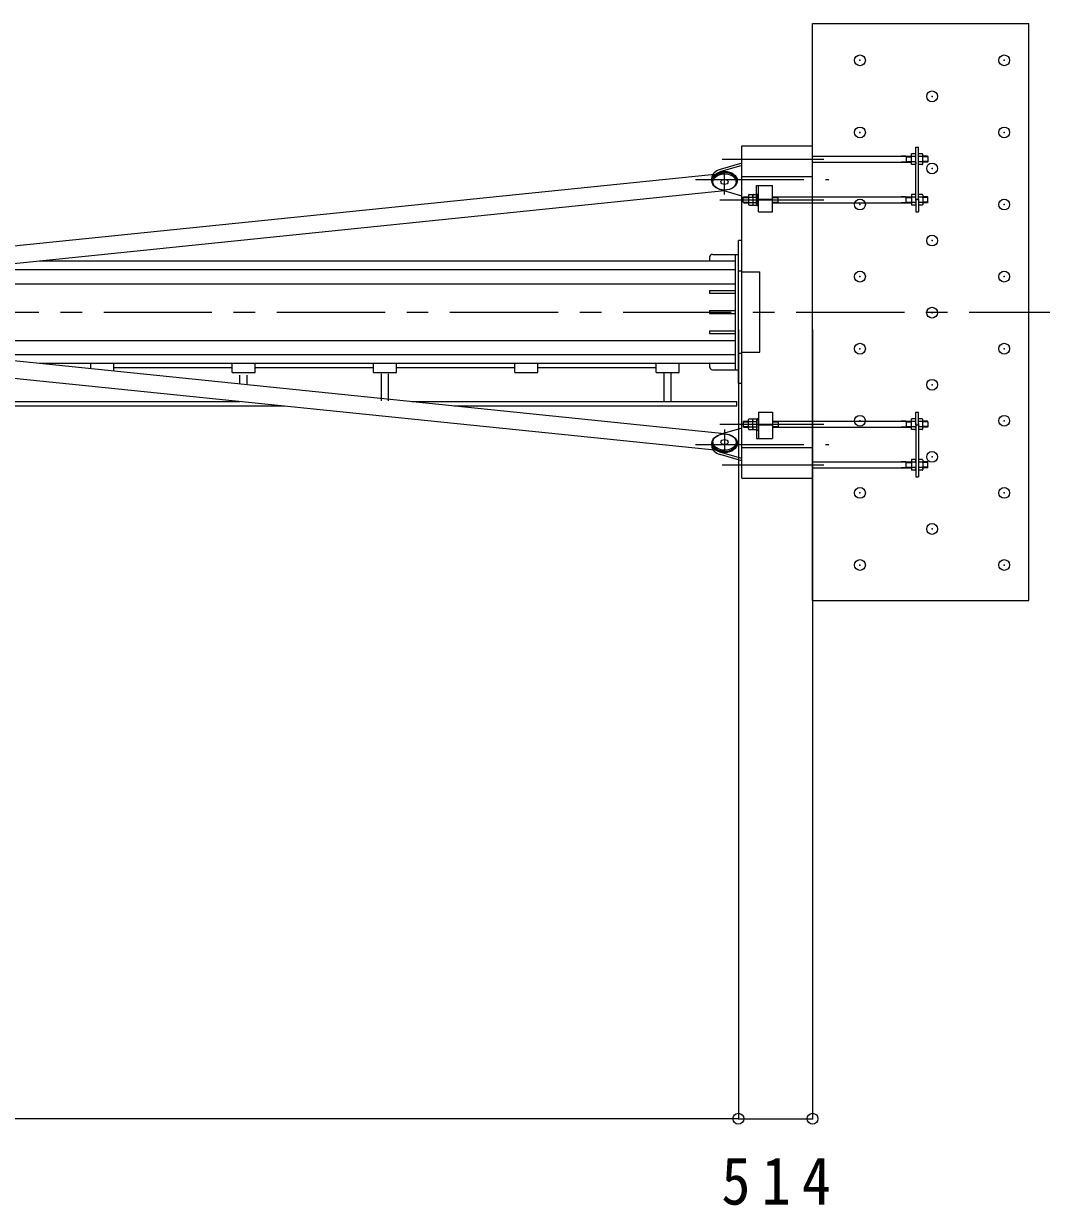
# Model space of a CAD drawing. Units: millimetres, scale not verified. Extents: x -30700 to 29919, y -306531 to 293469.
# Drawn here: x 17274 to 24329, y -10592 to -2397 of the extents above; entities that cross this region are included whole.
import ezdxf

# ---------------------------------------------------------------- set-up
doc = ezdxf.new("R2010")
doc.units = ezdxf.units.MM
doc.header["$LTSCALE"] = 150
doc.header["$PDMODE"] = 32
doc.header["$PDSIZE"] = 75
doc.linetypes.add('CHAIN1', pattern=[8, 5, -1, 1, -1])
doc.layers.add('1-1', color=7, linetype='Continuous', lineweight=18)
doc.layers.add('1-2', color=7, linetype='Continuous', lineweight=18)
doc.styles.add('ＭＳ ゴシック', font='')
doc.styles.get('ＭＳ ゴシック').set_extended_font_data('MS Gothic')

msp = doc.modelspace()

# ---------------------------------------------------------------- linework, layer by layer
at = {"layer": '1-1', "color": 6}
for p, q in [((22743.2, -6396.6), (22743.2, -2396.6)), ((22743.2, -2396.6), (24243.2, -2396.6))]:
    msp.add_line(p, q, dxfattribs=at)
at = {"layer": '1-1'}
for p, q in [((22743.2, -5549.2), (22743.2, -3244)), ((23458.2, -3252.8), (23477.3, -3252.8)), ((23458.2, -3623.2), (23458.2, -3252.8)), ((23477.3, -3623.2), (23477.3, -3252.8)), ((22743.2, -3315.5), (23428.2, -3315.5)), ((22743.2, -3357.5), (23428.2, -3357.5)), ((23389.7, -3357.5), (23357.3, -3357.5)), ((23389.7, -3315.5), (23357.4, -3315.5)), ((23393.2, -3319), (23389.7, -3315.5)), ((23393.2, -3354), (23389.7, -3357.5)), ((23393.2, -3319), (23393.2, -3354)), ((23393.2, -3320.5), (23427.3, -3320.5)), ((23393.2, -3352.5), (23427.3, -3352.5)), ((23428.2, -3374), (23428.2, -3299)), ((23453.3, -3317.5), (23428.2, -3317.5)), ((23453.3, -3299), (23428.5, -3299)), ((23453.3, -3355.5), (23428.5, -3355.5)), ((23458.2, -3312.5), (23458.2, -3304)), ((23502.3, -3299), (23477.3, -3299)), ((23502.3, -3317.5), (23477.5, -3317.5)), ((23502.3, -3355.5), (23477.5, -3355.5)), ((23507.2, -3312.5), (23507.2, -3304)), ((23507.2, -3369), (23507.2, -3312.4)), ((23507.2, -3350.5), (23507.2, -3322.5)), ((23539.7, -3352.5), (23507.3, -3352.5)), ((23539.7, -3357.5), (23507.3, -3357.5)), ((23539.7, -3315.5), (23507.4, -3315.5)), ((23539.7, -3320.5), (23507.4, -3320.5)), ((23543.2, -3319), (23539.7, -3315.5)), ((23543.2, -3354), (23539.7, -3357.5)), ((23543.2, -3319), (23543.2, -3354)), ((16579.4, -4002.7), (22133.2, -3434.1)), ((22252.4, -3380.9), (22100.4, -3425.5)), ((22252.4, -3363.5), (22102.1, -3408.4)), ((23453.3, -3374), (23428.5, -3374)), ((23458.2, -3360.5), (23458.2, -3369)), ((23502.3, -3374), (23477.3, -3374)), ((22044.7, -3485.9), (22044.7, -3469)), ((22053.2, -3494.4), (22053.2, -3481.3)), ((22213.2, -3494.4), (22213.2, -3482.2)), ((22253.2, -3456), (22743.2, -3456)), ((22368.2, -3702), (22368.2, -3519.7)), ((22465.2, -3702), (22465.2, -3519.7)), ((16669.2, -4114.2), (22133.1, -3554.7)), ((22252.4, -3592.3), (22099.6, -3546.1)), ((22263.2, -3600.9), (22266.8, -3597.3)), ((22263.2, -3635.8), (22263.2, -3600.9)), ((22266.8, -3597.3), (22299.2, -3597.3)), ((22266.8, -3602.3), (22299.2, -3602.3)), ((22299.2, -3585.8), (22299.2, -3642.4)), ((22299.2, -3604.3), (22299.2, -3632.3)), ((22304.2, -3580.8), (22329.2, -3580.8)), ((22304.2, -3599.3), (22329, -3599.3)), ((22329.2, -3580.8), (22329.2, -3655.8)), ((22329.2, -3594.3), (22329.2, -3585.8)), ((22334.2, -3580.8), (22358.9, -3580.8)), ((22334.2, -3599.3), (22358.9, -3599.3)), ((22359.2, -3578.3), (22367.9, -3578.3)), ((22464.8, -3602.3), (22502, -3602.3)), ((22466.2, -3597.3), (22741.1, -3597.3)), ((22466.2, -3597.3), (23428.2, -3597.3)), ((22505.2, -3600.9), (22508.8, -3597.3)), ((22505.2, -3635.8), (22505.2, -3600.9)), ((23389.7, -3597.3), (23357.3, -3597.3)), ((23393.2, -3600.9), (23389.7, -3597.3)), ((23393.2, -3635.8), (23393.2, -3600.9)), ((23393.2, -3602.3), (23427.3, -3602.3)), ((23428.2, -3580.8), (23428.2, -3655.8)), ((23453.3, -3580.8), (23428.5, -3580.8)), ((23453.3, -3599.3), (23428.5, -3599.3)), ((23458.2, -3594.3), (23458.2, -3585.8)), ((23502.3, -3580.8), (23477.3, -3580.8)), ((23502.3, -3599.3), (23477.5, -3599.3)), ((23507.2, -3585.8), (23507.2, -3642.4)), ((23507.2, -3604.3), (23507.2, -3632.3)), ((23539.7, -3597.3), (23507.3, -3597.3)), ((23539.7, -3602.3), (23507.3, -3602.3)), ((23543.2, -3600.9), (23539.7, -3597.3)), ((23543.2, -3635.8), (23543.2, -3600.9)), ((22263.2, -3635.8), (22266.8, -3639.3)), ((22266.8, -3634.3), (22299.1, -3634.3)), ((22266.8, -3639.3), (22299.1, -3639.3)), ((22299.2, -3642.3), (22299.2, -3650.8)), ((22304.2, -3637.3), (22329, -3637.3)), ((22304.2, -3655.8), (22329.2, -3655.8)), ((22329.2, -3642.3), (22329.2, -3650.8)), ((22334.2, -3637.3), (22359.3, -3637.3)), ((22334.2, -3655.8), (22358.9, -3655.8)), ((22355.2, -3648.7), (22368.2, -3648.7)), ((22368.4, -3613.8), (22465.2, -3613.8)), ((22466.2, -3639.3), (22741.1, -3639.3)), ((22466.2, -3639.3), (23428.2, -3639.3)), ((22467.7, -3634.3), (22503.9, -3634.3)), ((22505.2, -3635.8), (22508.8, -3639.3)), ((23389.7, -3639.3), (23357.4, -3639.3)), ((23393.2, -3635.8), (23389.7, -3639.3)), ((23393.2, -3634.3), (23427.3, -3634.3)), ((23453.3, -3637.3), (23428.2, -3637.3)), ((23453.3, -3655.8), (23428.5, -3655.8)), ((23458.2, -3613.8), (23458.2, -3702.1)), ((23458.2, -3642.3), (23458.2, -3650.8)), ((23502.3, -3655.8), (23477.3, -3655.8)), ((23502.3, -3637.3), (23477.5, -3637.3)), ((23507.2, -3642.3), (23507.2, -3650.8)), ((23539.7, -3634.3), (23507.4, -3634.3)), ((23539.7, -3639.3), (23507.4, -3639.3)), ((23543.2, -3635.8), (23539.7, -3639.3)), ((22368.2, -3702), (22465.2, -3702)), ((23458.2, -3702.1), (23477.3, -3702.1)), ((22254.5, -3901.6), (22229.2, -3901.6)), ((22229.2, -4891.6), (22229.2, -3901.6)), ((22051.3, -3996.6), (22229.2, -3996.6)), ((22210.2, -4796.6), (22210.2, -3996.6)), ((22210.2, -4796.6), (22210.2, -3996.6)), ((17383.7, -4041), (22204.8, -4041)), ((17383.7, -4041), (22208.1, -4041)), ((22029.2, -4016.6), (22029.2, -4042.3)), ((16791.8, -4101.6), (22210.1, -4101.6)), ((22228.7, -4111.8), (22252.3, -4111.8)), ((22254, -4118.8), (22378.2, -4118.8)), ((22378.2, -4674.6), (22378.2, -4118.8)), ((22210.1, -4202.4), (16369.4, -4202.4)), ((22029.2, -4246.6), (22029.2, -4266.6)), ((22029.2, -4246.6), (22209.1, -4246.6)), ((22029.2, -4266.6), (22209.8, -4266.6)), ((22029.2, -4386.6), (22029.2, -4406.6)), ((22029.2, -4386.6), (22209.8, -4386.6)), ((22029.2, -4406.6), (22210.5, -4406.6)), ((22029.2, -4526.6), (22029.2, -4546.6)), ((22029.2, -4526.6), (22210.3, -4526.6)), ((22029.2, -4546.6), (22209.8, -4546.6)), ((22210.1, -4596.5), (16369.4, -4596.5)), ((16669.2, -4679.1), (22133.1, -5238.5)), ((16791.8, -4691.6), (22210.1, -4691.6)), ((17383.7, -4752.2), (22210.1, -4752.2)), ((17383.7, -4752.2), (22204.8, -4752.2)), ((22029.2, -4752.3), (22029.2, -4776.6)), ((22229.4, -4681.6), (22253.2, -4681.6)), ((22253.2, -4674.6), (22378.2, -4674.6)), ((16579.4, -4790.5), (22133.2, -5359.1)), ((17739.2, -4788.6), (17739.2, -4753.9)), ((17899.2, -4805), (17899.2, -4753.9)), ((17899.4, -4782.2), (18717.7, -4782.2)), ((18719.2, -4816.6), (18719.2, -4753.9)), ((18719.2, -4816.6), (18879.2, -4816.6)), ((18774.2, -4894.6), (18774.2, -4834.2)), ((18824.2, -4899.7), (18824.2, -4834.2)), ((18876.2, -4782.2), (19698.6, -4782.2)), ((18879.2, -4816.6), (18879.2, -4753.9)), ((19699.2, -4816.6), (19699.2, -4753.9)), ((19699.2, -4816.6), (19699.2, -4753.9)), ((19699.2, -4816.6), (19859.2, -4816.6)), ((19699.2, -4816.6), (19859.2, -4816.6)), ((19754.2, -5011.9), (19754.2, -4824.9)), ((19804.2, -5011.9), (19804.2, -4824.9)), ((19855.3, -4782.2), (20678.3, -4782.2)), ((19859.2, -4816.6), (19859.2, -4753.9)), ((19859.2, -4816.6), (19859.2, -4753.9)), ((19860.9, -4782.2), (20675.8, -4782.2)), ((20679.2, -4816.6), (20679.2, -4753.9)), ((20679.2, -4816.6), (20679.2, -4753.9)), ((20679.2, -4816.6), (20839.2, -4816.6)), ((20679.2, -4816.6), (20839.2, -4816.6)), ((20839.2, -4816.6), (20839.2, -4753.9)), ((20839.2, -4816.6), (20839.2, -4753.9)), ((20839.4, -4782.2), (21657.7, -4782.2)), ((20850.8, -4782.2), (21658.1, -4782.2)), ((21659.2, -4816.6), (21659.2, -4753.9)), ((21659.2, -4816.6), (21659.2, -4753.9)), ((21659.2, -4816.6), (21819.2, -4816.6)), ((21659.2, -4816.6), (21819.2, -4816.6)), ((21714.3, -5011.9), (21714.3, -4818.9)), ((21764.2, -5011.9), (21764.2, -4822.2)), ((21819.2, -4816.6), (21819.2, -4753.9)), ((21819.2, -4816.6), (21819.2, -4753.9)), ((22254.5, -4891.6), (22229.2, -4891.6)), ((16359.2, -5016.6), (18774.2, -5016.6)), ((16359.2, -5046.6), (19080.9, -5046.6)), ((19966, -5016.6), (22219.2, -5016.6)), ((20259.1, -5046.6), (22219.2, -5046.6)), ((22219.2, -5046.6), (22219.2, -5016.6)), ((22263.2, -5157.4), (22266.8, -5153.9)), ((22263.2, -5157.4), (22263.2, -5192.4)), ((22266.8, -5153.9), (22299.1, -5153.9)), ((22266.8, -5158.9), (22299.1, -5158.9)), ((22299.2, -5150.9), (22299.2, -5142.4)), ((22299.2, -5207.4), (22299.2, -5150.8)), ((22299.2, -5188.9), (22299.2, -5160.9)), ((22304.2, -5137.4), (22329.2, -5137.4)), ((22304.2, -5155.9), (22329, -5155.9)), ((22329.2, -5212.4), (22329.2, -5137.4)), ((22329.2, -5150.9), (22329.2, -5142.4)), ((22334.2, -5137.4), (22358.9, -5137.4)), ((22334.2, -5155.9), (22359.3, -5155.9)), ((22355.2, -5144.6), (22368.2, -5144.6)), ((22368.2, -5091.2), (22368.2, -5273.6)), ((22368.2, -5091.2), (22465.2, -5091.2)), ((22465.2, -5091.2), (22465.2, -5273.6)), ((22466.2, -5153.9), (23428.2, -5153.9)), ((22467.7, -5158.9), (22503.9, -5158.9)), ((22505.2, -5157.4), (22508.8, -5153.9)), ((22505.2, -5157.4), (22505.2, -5192.4)), ((23389.7, -5153.9), (23357.4, -5153.9)), ((23393.2, -5157.4), (23389.7, -5153.9)), ((23393.2, -5157.4), (23393.2, -5192.4)), ((23393.2, -5158.9), (23427.3, -5158.9)), ((23428.2, -5212.4), (23428.2, -5137.4)), ((23453.3, -5155.9), (23428.2, -5155.9)), ((23453.3, -5137.4), (23428.5, -5137.4)), ((23458.2, -5179.4), (23458.2, -5091.2)), ((23458.2, -5091.2), (23477.3, -5091.2)), ((23458.2, -5150.9), (23458.2, -5142.4)), ((23502.3, -5137.4), (23477.3, -5137.4)), ((23502.3, -5155.9), (23477.5, -5155.9)), ((23507.2, -5150.9), (23507.2, -5142.4)), ((23507.2, -5207.4), (23507.2, -5150.8)), ((23507.2, -5188.9), (23507.2, -5160.9)), ((23539.7, -5153.9), (23507.4, -5153.9)), ((23539.7, -5158.9), (23507.4, -5158.9)), ((23543.2, -5157.4), (23539.7, -5153.9)), ((23543.2, -5157.4), (23543.2, -5192.4)), ((22252.4, -5201), (22099.6, -5247.1)), ((22263.2, -5192.4), (22266.8, -5195.9)), ((22266.8, -5190.9), (22299.2, -5190.9)), ((22266.8, -5195.9), (22299.2, -5195.9)), ((22304.2, -5193.9), (22329, -5193.9)), ((22304.2, -5212.4), (22329.2, -5212.4)), ((22329.2, -5198.9), (22329.2, -5207.4)), ((22334.2, -5193.9), (22358.9, -5193.9)), ((22334.2, -5212.4), (22358.9, -5212.4)), ((22359.2, -5214.9), (22367.9, -5214.9)), ((22368.4, -5179.4), (22465.2, -5179.4)), ((22464.8, -5190.9), (22502, -5190.9)), ((22466.2, -5195.9), (23428.2, -5195.9)), ((22505.2, -5192.4), (22508.8, -5195.9)), ((23389.7, -5195.9), (23357.3, -5195.9)), ((23393.2, -5192.4), (23389.7, -5195.9)), ((23393.2, -5190.9), (23427.3, -5190.9)), ((23453.3, -5193.9), (23428.5, -5193.9)), ((23453.3, -5212.4), (23428.5, -5212.4)), ((23458.2, -5170.1), (23458.2, -5540.5)), ((23458.2, -5198.9), (23458.2, -5207.4)), ((23477.3, -5170.1), (23477.3, -5540.5)), ((23502.3, -5212.4), (23477.3, -5212.4)), ((23502.3, -5193.9), (23477.5, -5193.9)), ((23539.7, -5190.9), (23507.3, -5190.9)), ((23539.7, -5195.9), (23507.3, -5195.9)), ((23543.2, -5192.4), (23539.7, -5195.9)), ((22044.7, -5307.3), (22044.7, -5324.3)), ((22053.2, -5298.8), (22053.2, -5312)), ((22213.2, -5298.8), (22213.2, -5311)), ((22252.4, -5412.3), (22100.4, -5367.7)), ((22252.4, -5429.7), (22102.1, -5384.9)), ((22253.2, -5337.2), (22743.2, -5337.2)), ((22743.2, -5435.7), (23428.2, -5435.7)), ((22743.2, -5477.7), (23428.2, -5477.7)), ((23389.7, -5435.7), (23357.3, -5435.7)), ((23389.7, -5477.7), (23357.4, -5477.7)), ((23393.2, -5439.3), (23389.7, -5435.7)), ((23393.2, -5474.2), (23389.7, -5477.7)), ((23393.2, -5474.2), (23393.2, -5439.3)), ((23393.2, -5440.7), (23427.3, -5440.7)), ((23393.2, -5472.7), (23427.3, -5472.7)), ((23428.2, -5419.2), (23428.2, -5494.2)), ((23453.3, -5475.7), (23428.2, -5475.7)), ((23453.3, -5419.2), (23428.5, -5419.2)), ((23453.3, -5437.7), (23428.5, -5437.7)), ((23458.2, -5432.7), (23458.2, -5424.2)), ((23458.2, -5480.7), (23458.2, -5489.2)), ((23502.3, -5419.2), (23477.3, -5419.2)), ((23502.3, -5437.7), (23477.5, -5437.7)), ((23502.3, -5475.7), (23477.5, -5475.7)), ((23507.2, -5424.2), (23507.2, -5480.8)), ((23507.2, -5442.7), (23507.2, -5470.7)), ((23507.2, -5480.7), (23507.2, -5489.2)), ((23539.7, -5435.7), (23507.3, -5435.7)), ((23539.7, -5440.7), (23507.3, -5440.7)), ((23539.7, -5472.7), (23507.4, -5472.7)), ((23539.7, -5477.7), (23507.4, -5477.7)), ((23543.2, -5439.3), (23539.7, -5435.7)), ((23543.2, -5474.2), (23539.7, -5477.7)), ((23543.2, -5474.2), (23543.2, -5439.3)), ((22253.2, -5549.2), (22743.2, -5549.2)), ((22253.2, -5549.2), (22743.2, -5549.2)), ((23453.3, -5494.2), (23428.5, -5494.2)), ((23458.2, -5540.5), (23477.3, -5540.5)), ((23502.3, -5494.2), (23477.3, -5494.2))]:
    msp.add_line(p, q, dxfattribs=at)
at = {"layer": '1-1', "color": 4, "linetype": 'CHAIN1', "lineweight": 9}
for p, q in [((22117.3, -3336), (22820.5, -3336)), ((22133.2, -3582), (22133.2, -3419.8)), ((21932.4, -3477.4), (22856.8, -3477.4)), ((22100.4, -3618.8), (22820.5, -3618.8)), ((22329.7, -3618.3), (22520.7, -3618.3)), ((22100.4, -5174.4), (22820.5, -5174.4)), ((22133.2, -5211.3), (22133.2, -5373.4)), ((22329.7, -5174.9), (22520.7, -5174.9)), ((21932.4, -5315.8), (22856.8, -5315.8)), ((22117.3, -5457.2), (22820.5, -5457.2))]:
    msp.add_line(p, q, dxfattribs=at)
at = {"layer": '1-1', "color": 2, "linetype": 'CHAIN1'}
msp.add_line((14229.7, -4396.6), (27671.5, -4396.6), dxfattribs=at)
at = {"layer": '1-1', "color": 6}
msp.add_lwpolyline([(22743.2, -6396.6), (24243.2, -6396.6), (24243.2, -2396.6)], dxfattribs=at)
at = {"layer": '1-1'}
for points in [[(22253.2, -5549.2), (22253.2, -3244), (22743.2, -3244)], [(22355.2, -3648.7), (22355.2, -3519.7), (22465.2, -3519.7)], [(22359.2, -3578.3), (22359.2, -3658.3), (22367.9, -3658.3)], [(23458.2, -3613.8), (23477.3, -3613.8), (23477.3, -3702.1)], [(22051.3, -4796.6), (22229.2, -4796.6), (22229.2, -3996.6)], [(22355.2, -5144.6), (22355.2, -5273.6), (22465.2, -5273.6)], [(22359.2, -5214.9), (22359.2, -5134.9), (22367.9, -5134.9)], [(23458.2, -5179.4), (23477.3, -5179.4), (23477.3, -5091.2)]]:
    msp.add_lwpolyline(points, dxfattribs=at)
for centre, radius, start, end in [((23453.3, -3304), 5, 0, 90), ((23453.3, -3312.5), 5, 270, 0), ((23453.3, -3322.5), 5, 0, 90), ((23453.3, -3350.5), 5, 270, 0), ((23453.3, -3360.5), 5, 0, 90), ((23502.3, -3304), 5, 0, 90), ((23502.3, -3312.5), 5, 270, 0), ((23502.3, -3322.5), 5, 0, 90), ((23502.3, -3350.5), 5, 270, 0), ((23502.3, -3360.5), 5, 0, 90), ((23453.3, -3369), 5, 270, 0), ((23502.3, -3369), 5, 270, 0), ((23502.3, -3369), 5, 270, 0), ((22304.2, -3585.8), 5, 90, 180), ((22304.2, -3585.8), 5, 90, 180), ((22304.2, -3594.3), 5, 180, 270), ((22304.2, -3604.3), 5, 90, 180), ((22334.2, -3585.8), 5, 90, 180), ((22334.2, -3594.3), 5, 180, 270), ((22334.2, -3604.3), 5, 90, 180), ((23453.3, -3585.8), 5, 0, 90), ((23453.3, -3594.3), 5, 270, 0), ((23453.3, -3604.3), 5, 0, 90), ((23502.3, -3585.8), 5, 0, 90), ((23502.3, -3585.8), 5, 0, 90), ((23502.3, -3594.3), 5, 270, 0), ((23502.3, -3604.3), 5, 0, 90), ((22304.2, -3632.3), 5, 180, 270), ((22304.2, -3642.3), 5, 90, 180), ((22304.2, -3650.8), 5, 180, 270), ((22334.2, -3632.3), 5, 180, 270), ((22334.2, -3642.3), 5, 90, 180), ((22334.2, -3650.8), 5, 180, 270), ((23453.3, -3632.3), 5, 270, 0), ((23453.3, -3642.3), 5, 0, 90), ((23453.3, -3650.8), 5, 270, 0), ((23502.3, -3632.3), 5, 270, 0), ((23502.3, -3642.3), 5, 0, 90), ((23502.3, -3650.8), 5, 270, 0), ((22049.2, -4016.6), 20, 90, 180), ((22049.2, -4016.6), 20, 90, 180), ((22049.2, -4776.6), 20, 180, 270), ((22049.2, -4776.6), 20, 180, 270), ((22304.2, -5142.4), 5, 90, 180), ((22304.2, -5150.9), 5, 180, 270), ((22304.2, -5160.9), 5, 90, 180), ((22334.2, -5142.4), 5, 90, 180), ((22334.2, -5150.9), 5, 180, 270), ((22334.2, -5160.9), 5, 90, 180), ((23453.3, -5142.4), 5, 0, 90), ((23453.3, -5150.9), 5, 270, 0), ((23453.3, -5160.9), 5, 0, 90), ((23502.3, -5142.4), 5, 0, 90), ((23502.3, -5150.9), 5, 270, 0), ((23502.3, -5160.9), 5, 0, 90), ((22304.2, -5188.9), 5, 180, 270), ((22304.2, -5198.9), 5, 90, 180), ((22304.2, -5207.4), 5, 180, 270), ((22304.2, -5207.4), 5, 180, 270), ((22334.2, -5188.9), 5, 180, 270), ((22334.2, -5198.9), 5, 90, 180), ((22334.2, -5207.4), 5, 180, 270), ((23453.3, -5188.9), 5, 270, 0), ((23453.3, -5198.9), 5, 0, 90), ((23453.3, -5207.4), 5, 270, 0), ((23502.3, -5188.9), 5, 270, 0), ((23502.3, -5198.9), 5, 0, 90), ((23502.3, -5207.4), 5, 270, 0), ((23502.3, -5207.4), 5, 270, 0), ((23453.3, -5424.2), 5, 0, 90), ((23453.3, -5432.7), 5, 270, 0), ((23453.3, -5442.7), 5, 0, 90), ((23453.3, -5470.7), 5, 270, 0), ((23453.3, -5480.7), 5, 0, 90), ((23453.3, -5489.2), 5, 270, 0), ((23502.3, -5424.2), 5, 0, 90), ((23502.3, -5424.2), 5, 0, 90), ((23502.3, -5432.7), 5, 270, 0), ((23502.3, -5442.7), 5, 0, 90), ((23502.3, -5470.7), 5, 270, 0), ((23502.3, -5480.7), 5, 0, 90), ((23502.3, -5489.2), 5, 270, 0)]:
    msp.add_arc(centre, radius, start, end, dxfattribs=at)
for centre, major_axis, ratio in [((22133.2, -3485.9), (88.5, 0), 0.7351), ((22133.2, -3494.4), (80, 0), 0.7071), ((22133.2, -3494.4), (25, 0), 0.7072), ((22133.2, -5307.3), (88.5, 0), 0.7351), ((22133.2, -5298.8), (80, 0), 0.7071), ((22133.2, -5298.8), (25, 0), 0.7072)]:
    msp.add_ellipse(centre, major_axis=major_axis, ratio=ratio, dxfattribs=at)
for centre, major_axis, ratio, start_param, end_param in [((22133.2, -3469), (88.5, 0), 0.7351, 1.93133, 3.10646), ((22133.2, -3485.9), (80, 0), 0.7071, 0.07044, 3.059807), ((22133.2, -5324.3), (88.5, 0), 0.7351, 3.176726, 4.351855), ((22133.2, -5307.3), (80, 0), 0.7071, 3.223379, 6.212745)]:
    msp.add_ellipse(centre, major_axis=major_axis, ratio=ratio, start_param=start_param, end_param=end_param, dxfattribs=at)
at = {"layer": '1-1', "color": 3}
for p in [(23071.9, -2651.1), (24072, -2651.1), (23571.9, -2901.1), (23071.9, -3151.1), (24072, -3151.1), (23571.9, -3401.1), (23071.9, -3651.1), (24072, -3651.1), (23571.9, -3901.1), (23071.9, -4151.1), (24072, -4151.1), (23571.9, -4401.1), (23071.9, -4651.1), (24072, -4651.1), (23571.9, -4901.1), (23071.9, -5151.1), (24072, -5151.1), (23571.9, -5401.1), (23071.9, -5651.1), (24072, -5651.1), (23571.9, -5901.1), (23071.9, -6151.1), (24072, -6151.1)]:
    msp.add_point(p, dxfattribs=at)
at = {"layer": '1-2', "color": 4, "lineweight": 9}
for p, q in [((22229.2, -4518.2), (22229.2, -9991.2)), ((22743.2, -4518.2), (22743.2, -9991.2)), ((22229.2, -9991.2), (-1290.8, -9991.2)), ((22229.2, -9991.2), (22743.2, -9991.2))]:
    msp.add_line(p, q, dxfattribs=at)
at = {"layer": '1-2', "color": 4}
for p in [(22229.2, -9991.2), (22743.2, -9991.2)]:
    msp.add_point(p, dxfattribs=at)

# ---------------------------------------------------------------- texts
at = {"layer": '1-2', "insert": (22111.3, -10592.1), "char_height": 329.9, "attachment_point": 7, "style": 'ＭＳ ゴシック'}
msp.add_mtext('\\T1.38;\\W0.9;514', dxfattribs=at)
msp.add_mtext('\\T1.38;\\W0.9;514', dxfattribs=at)

doc.saveas('drawing.dxf')
